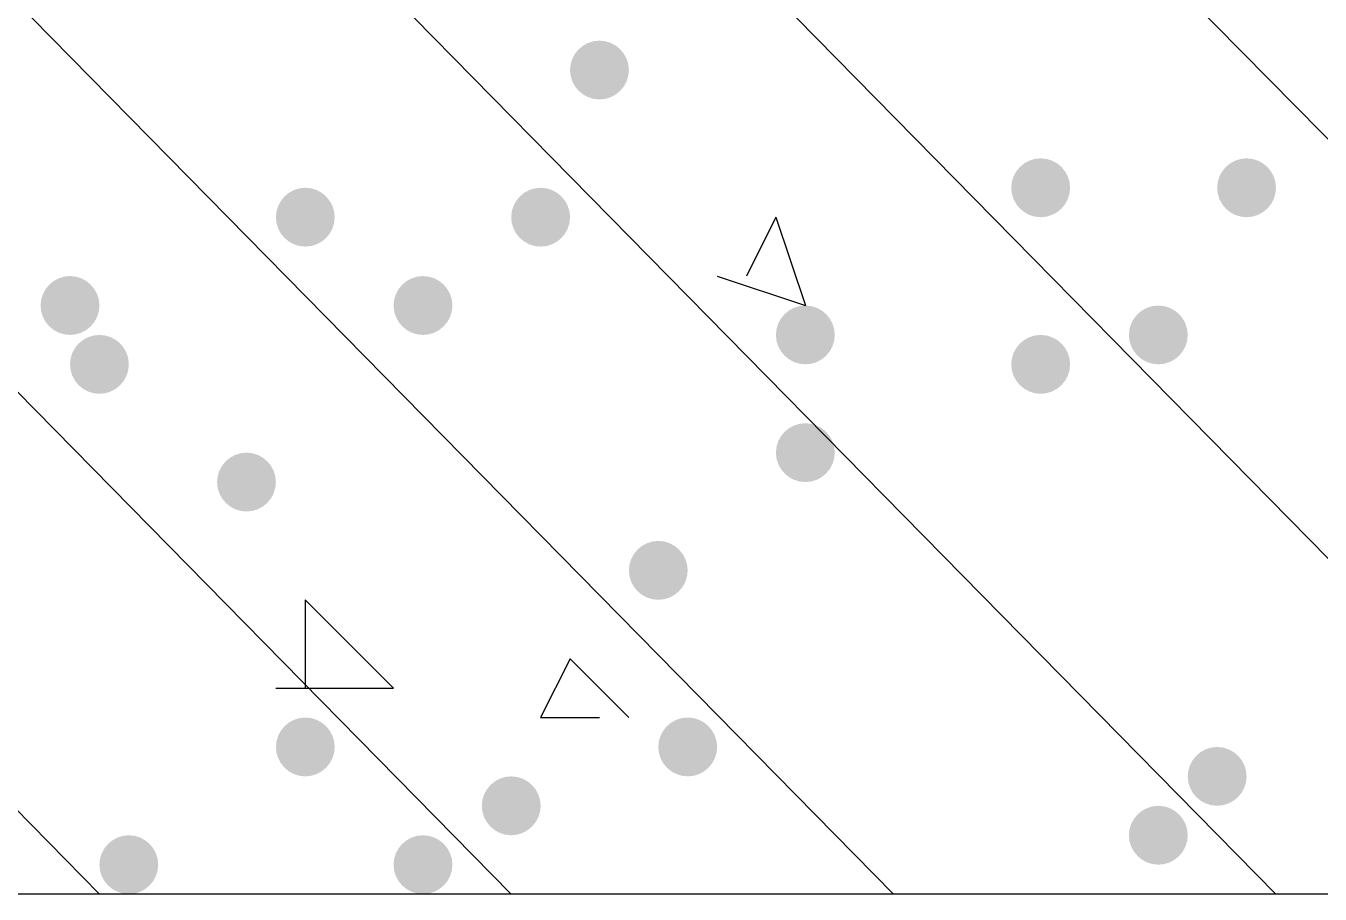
# Model space of a CAD drawing. Header units: inches. Extents: x 11 to 286, y 6 to 196.
# Drawn here: x 105.911 to 107.774, y 51.153 to 52.402 of the extents above; entities that cross this region are included whole.
import ezdxf

# ---------------------------------------------------------------- set-up
doc = ezdxf.new("R2010")
doc.units = ezdxf.units.IN
doc.header["$MEASUREMENT"] = 0
doc.layers.add('PDF_几何图形', color=7, linetype='Continuous')
doc.layers.add('PDF_实体填充', color=7, linetype='Continuous', true_color=0xffffff)

msp = doc.modelspace()

# ---------------------------------------------------------------- hatches: boundary and pattern name
at = {"layer": 'PDF_实体填充', "transparency": 33554559}
h = msp.add_hatch(color=7, dxfattribs=at)
edge = h.paths.add_edge_path(flags=0)
edge.add_spline(control_points=[(106.7788, 52.3381), (106.7788, 52.3148), (106.7597, 52.2958), (106.7364, 52.2958)], knot_values=[0, 0, 0, 0, 1, 1, 1, 1], degree=3, periodic=0)
edge.add_spline(control_points=[(106.7364, 52.2958), (106.7132, 52.2958), (106.6941, 52.3148), (106.6941, 52.3381)], knot_values=[0, 0, 0, 0, 1, 1, 1, 1], degree=3, periodic=0)
edge.add_line((106.6941, 52.3381), (106.6941, 52.3381))
edge.add_spline(control_points=[(106.6941, 52.3381), (106.6941, 52.3614), (106.7132, 52.3804), (106.7364, 52.3804)], knot_values=[0, 0, 0, 0, 1, 1, 1, 1], degree=3, periodic=0)
edge.add_spline(control_points=[(106.7364, 52.3804), (106.7597, 52.3804), (106.7788, 52.3614), (106.7788, 52.3381)], knot_values=[0, 0, 0, 0, 1, 1, 1, 1], degree=3, periodic=0)
edge.add_line((106.7788, 52.3381), (106.7788, 52.3381))
edge.add_line((106.7788, 52.3381), (106.7788, 52.3381))
h = msp.add_hatch(color=7, dxfattribs=at)
edge = h.paths.add_edge_path(flags=0)
edge.add_spline(control_points=[(107.4138, 52.1688), (107.4138, 52.1455), (107.3947, 52.1264), (107.3714, 52.1264)], knot_values=[0, 0, 0, 0, 1, 1, 1, 1], degree=3, periodic=0)
edge.add_spline(control_points=[(107.3714, 52.1264), (107.3482, 52.1264), (107.3291, 52.1455), (107.3291, 52.1688)], knot_values=[0, 0, 0, 0, 1, 1, 1, 1], degree=3, periodic=0)
edge.add_line((107.3291, 52.1688), (107.3291, 52.1688))
edge.add_spline(control_points=[(107.3291, 52.1688), (107.3291, 52.1921), (107.3482, 52.2111), (107.3714, 52.2111)], knot_values=[0, 0, 0, 0, 1, 1, 1, 1], degree=3, periodic=0)
edge.add_spline(control_points=[(107.3714, 52.2111), (107.3947, 52.2111), (107.4138, 52.1921), (107.4138, 52.1688)], knot_values=[0, 0, 0, 0, 1, 1, 1, 1], degree=3, periodic=0)
edge.add_line((107.4138, 52.1688), (107.4138, 52.1688))
edge.add_line((107.4138, 52.1688), (107.4138, 52.1688))
h = msp.add_hatch(color=7, dxfattribs=at)
edge = h.paths.add_edge_path(flags=0)
edge.add_spline(control_points=[(107.7101, 52.1688), (107.7101, 52.1455), (107.6911, 52.1264), (107.6678, 52.1264)], knot_values=[0, 0, 0, 0, 1, 1, 1, 1], degree=3, periodic=0)
edge.add_spline(control_points=[(107.6678, 52.1264), (107.6445, 52.1264), (107.6254, 52.1455), (107.6254, 52.1688)], knot_values=[0, 0, 0, 0, 1, 1, 1, 1], degree=3, periodic=0)
edge.add_line((107.6254, 52.1688), (107.6254, 52.1688))
edge.add_spline(control_points=[(107.6254, 52.1688), (107.6254, 52.1921), (107.6445, 52.2111), (107.6678, 52.2111)], knot_values=[0, 0, 0, 0, 1, 1, 1, 1], degree=3, periodic=0)
edge.add_spline(control_points=[(107.6678, 52.2111), (107.6911, 52.2111), (107.7101, 52.1921), (107.7101, 52.1688)], knot_values=[0, 0, 0, 0, 1, 1, 1, 1], degree=3, periodic=0)
edge.add_line((107.7101, 52.1688), (107.7101, 52.1688))
edge.add_line((107.7101, 52.1688), (107.7101, 52.1688))
h = msp.add_hatch(color=7, dxfattribs=at)
edge = h.paths.add_edge_path(flags=0)
edge.add_spline(control_points=[(106.3554, 52.1264), (106.3554, 52.1032), (106.3364, 52.0841), (106.3131, 52.0841)], knot_values=[0, 0, 0, 0, 1, 1, 1, 1], degree=3, periodic=0)
edge.add_spline(control_points=[(106.3131, 52.0841), (106.2898, 52.0841), (106.2708, 52.1032), (106.2708, 52.1264)], knot_values=[0, 0, 0, 0, 1, 1, 1, 1], degree=3, periodic=0)
edge.add_line((106.2708, 52.1264), (106.2708, 52.1264))
edge.add_spline(control_points=[(106.2708, 52.1264), (106.2708, 52.1497), (106.2898, 52.1688), (106.3131, 52.1688)], knot_values=[0, 0, 0, 0, 1, 1, 1, 1], degree=3, periodic=0)
edge.add_spline(control_points=[(106.3131, 52.1688), (106.3364, 52.1688), (106.3554, 52.1497), (106.3554, 52.1264)], knot_values=[0, 0, 0, 0, 1, 1, 1, 1], degree=3, periodic=0)
edge.add_line((106.3554, 52.1264), (106.3554, 52.1264))
edge.add_line((106.3554, 52.1264), (106.3554, 52.1264))
h = msp.add_hatch(color=7, dxfattribs=at)
edge = h.paths.add_edge_path(flags=0)
edge.add_spline(control_points=[(106.6941, 52.1264), (106.6941, 52.1032), (106.6751, 52.0841), (106.6518, 52.0841)], knot_values=[0, 0, 0, 0, 1, 1, 1, 1], degree=3, periodic=0)
edge.add_spline(control_points=[(106.6518, 52.0841), (106.6285, 52.0841), (106.6094, 52.1032), (106.6094, 52.1264)], knot_values=[0, 0, 0, 0, 1, 1, 1, 1], degree=3, periodic=0)
edge.add_line((106.6094, 52.1264), (106.6094, 52.1264))
edge.add_spline(control_points=[(106.6094, 52.1264), (106.6094, 52.1497), (106.6285, 52.1688), (106.6518, 52.1688)], knot_values=[0, 0, 0, 0, 1, 1, 1, 1], degree=3, periodic=0)
edge.add_spline(control_points=[(106.6518, 52.1688), (106.6751, 52.1688), (106.6941, 52.1497), (106.6941, 52.1264)], knot_values=[0, 0, 0, 0, 1, 1, 1, 1], degree=3, periodic=0)
edge.add_line((106.6941, 52.1264), (106.6941, 52.1264))
edge.add_line((106.6941, 52.1264), (106.6941, 52.1264))
h = msp.add_hatch(color=7, dxfattribs=at)
edge = h.paths.add_edge_path(flags=0)
edge.add_spline(control_points=[(106.0168, 51.9994), (106.0168, 51.9762), (105.9977, 51.9571), (105.9744, 51.9571)], knot_values=[0, 0, 0, 0, 1, 1, 1, 1], degree=3, periodic=0)
edge.add_spline(control_points=[(105.9744, 51.9571), (105.9512, 51.9571), (105.9321, 51.9762), (105.9321, 51.9994)], knot_values=[0, 0, 0, 0, 1, 1, 1, 1], degree=3, periodic=0)
edge.add_line((105.9321, 51.9994), (105.9321, 51.9994))
edge.add_spline(control_points=[(105.9321, 51.9994), (105.9321, 52.0227), (105.9512, 52.0418), (105.9744, 52.0418)], knot_values=[0, 0, 0, 0, 1, 1, 1, 1], degree=3, periodic=0)
edge.add_spline(control_points=[(105.9744, 52.0418), (105.9977, 52.0418), (106.0168, 52.0227), (106.0168, 51.9994)], knot_values=[0, 0, 0, 0, 1, 1, 1, 1], degree=3, periodic=0)
edge.add_line((106.0168, 51.9994), (106.0168, 51.9994))
edge.add_line((106.0168, 51.9994), (106.0168, 51.9994))
h = msp.add_hatch(color=7, dxfattribs=at)
edge = h.paths.add_edge_path(flags=0)
edge.add_spline(control_points=[(106.5248, 51.9994), (106.5248, 51.9762), (106.5057, 51.9571), (106.4824, 51.9571)], knot_values=[0, 0, 0, 0, 1, 1, 1, 1], degree=3, periodic=0)
edge.add_spline(control_points=[(106.4824, 51.9571), (106.4592, 51.9571), (106.4401, 51.9762), (106.4401, 51.9994)], knot_values=[0, 0, 0, 0, 1, 1, 1, 1], degree=3, periodic=0)
edge.add_line((106.4401, 51.9994), (106.4401, 51.9994))
edge.add_spline(control_points=[(106.4401, 51.9994), (106.4401, 52.0227), (106.4592, 52.0418), (106.4824, 52.0418)], knot_values=[0, 0, 0, 0, 1, 1, 1, 1], degree=3, periodic=0)
edge.add_spline(control_points=[(106.4824, 52.0418), (106.5057, 52.0418), (106.5248, 52.0227), (106.5248, 51.9994)], knot_values=[0, 0, 0, 0, 1, 1, 1, 1], degree=3, periodic=0)
edge.add_line((106.5248, 51.9994), (106.5248, 51.9994))
edge.add_line((106.5248, 51.9994), (106.5248, 51.9994))
h = msp.add_hatch(color=7, dxfattribs=at)
edge = h.paths.add_edge_path(flags=0)
edge.add_spline(control_points=[(107.0751, 51.9571), (107.0751, 51.9338), (107.0561, 51.9148), (107.0328, 51.9148)], knot_values=[0, 0, 0, 0, 1, 1, 1, 1], degree=3, periodic=0)
edge.add_spline(control_points=[(107.0328, 51.9148), (107.0095, 51.9148), (106.9904, 51.9338), (106.9904, 51.9571)], knot_values=[0, 0, 0, 0, 1, 1, 1, 1], degree=3, periodic=0)
edge.add_line((106.9904, 51.9571), (106.9904, 51.9571))
edge.add_spline(control_points=[(106.9904, 51.9571), (106.9904, 51.9804), (107.0095, 51.9994), (107.0328, 51.9994)], knot_values=[0, 0, 0, 0, 1, 1, 1, 1], degree=3, periodic=0)
edge.add_spline(control_points=[(107.0328, 51.9994), (107.0561, 51.9994), (107.0751, 51.9804), (107.0751, 51.9571)], knot_values=[0, 0, 0, 0, 1, 1, 1, 1], degree=3, periodic=0)
edge.add_line((107.0751, 51.9571), (107.0751, 51.9571))
edge.add_line((107.0751, 51.9571), (107.0751, 51.9571))
h = msp.add_hatch(color=7, dxfattribs=at)
edge = h.paths.add_edge_path(flags=0)
edge.add_spline(control_points=[(107.5831, 51.9571), (107.5831, 51.9338), (107.5641, 51.9148), (107.5408, 51.9148)], knot_values=[0, 0, 0, 0, 1, 1, 1, 1], degree=3, periodic=0)
edge.add_spline(control_points=[(107.5408, 51.9148), (107.5175, 51.9148), (107.4984, 51.9338), (107.4984, 51.9571)], knot_values=[0, 0, 0, 0, 1, 1, 1, 1], degree=3, periodic=0)
edge.add_line((107.4984, 51.9571), (107.4984, 51.9571))
edge.add_spline(control_points=[(107.4984, 51.9571), (107.4984, 51.9804), (107.5175, 51.9994), (107.5408, 51.9994)], knot_values=[0, 0, 0, 0, 1, 1, 1, 1], degree=3, periodic=0)
edge.add_spline(control_points=[(107.5408, 51.9994), (107.5641, 51.9994), (107.5831, 51.9804), (107.5831, 51.9571)], knot_values=[0, 0, 0, 0, 1, 1, 1, 1], degree=3, periodic=0)
edge.add_line((107.5831, 51.9571), (107.5831, 51.9571))
edge.add_line((107.5831, 51.9571), (107.5831, 51.9571))
h = msp.add_hatch(color=7, dxfattribs=at)
edge = h.paths.add_edge_path(flags=0)
edge.add_spline(control_points=[(106.0591, 51.9148), (106.0591, 51.8915), (106.0401, 51.8724), (106.0168, 51.8724)], knot_values=[0, 0, 0, 0, 1, 1, 1, 1], degree=3, periodic=0)
edge.add_spline(control_points=[(106.0168, 51.8724), (105.9935, 51.8724), (105.9744, 51.8915), (105.9744, 51.9148)], knot_values=[0, 0, 0, 0, 1, 1, 1, 1], degree=3, periodic=0)
edge.add_line((105.9744, 51.9148), (105.9744, 51.9148))
edge.add_spline(control_points=[(105.9744, 51.9148), (105.9744, 51.9381), (105.9935, 51.9571), (106.0168, 51.9571)], knot_values=[0, 0, 0, 0, 1, 1, 1, 1], degree=3, periodic=0)
edge.add_spline(control_points=[(106.0168, 51.9571), (106.0401, 51.9571), (106.0591, 51.9381), (106.0591, 51.9148)], knot_values=[0, 0, 0, 0, 1, 1, 1, 1], degree=3, periodic=0)
edge.add_line((106.0591, 51.9148), (106.0591, 51.9148))
edge.add_line((106.0591, 51.9148), (106.0591, 51.9148))
h = msp.add_hatch(color=7, dxfattribs=at)
edge = h.paths.add_edge_path(flags=0)
edge.add_spline(control_points=[(107.4138, 51.9148), (107.4138, 51.8915), (107.3947, 51.8724), (107.3714, 51.8724)], knot_values=[0, 0, 0, 0, 1, 1, 1, 1], degree=3, periodic=0)
edge.add_spline(control_points=[(107.3714, 51.8724), (107.3482, 51.8724), (107.3291, 51.8915), (107.3291, 51.9148)], knot_values=[0, 0, 0, 0, 1, 1, 1, 1], degree=3, periodic=0)
edge.add_line((107.3291, 51.9148), (107.3291, 51.9148))
edge.add_spline(control_points=[(107.3291, 51.9148), (107.3291, 51.9381), (107.3482, 51.9571), (107.3714, 51.9571)], knot_values=[0, 0, 0, 0, 1, 1, 1, 1], degree=3, periodic=0)
edge.add_spline(control_points=[(107.3714, 51.9571), (107.3947, 51.9571), (107.4138, 51.9381), (107.4138, 51.9148)], knot_values=[0, 0, 0, 0, 1, 1, 1, 1], degree=3, periodic=0)
edge.add_line((107.4138, 51.9148), (107.4138, 51.9148))
edge.add_line((107.4138, 51.9148), (107.4138, 51.9148))
h = msp.add_hatch(color=7, dxfattribs=at)
edge = h.paths.add_edge_path(flags=0)
edge.add_spline(control_points=[(107.0751, 51.7878), (107.0751, 51.7645), (107.0561, 51.7454), (107.0328, 51.7454)], knot_values=[0, 0, 0, 0, 1, 1, 1, 1], degree=3, periodic=0)
edge.add_spline(control_points=[(107.0328, 51.7454), (107.0095, 51.7454), (106.9904, 51.7645), (106.9904, 51.7878)], knot_values=[0, 0, 0, 0, 1, 1, 1, 1], degree=3, periodic=0)
edge.add_line((106.9904, 51.7878), (106.9904, 51.7878))
edge.add_spline(control_points=[(106.9904, 51.7878), (106.9904, 51.8111), (107.0095, 51.8301), (107.0328, 51.8301)], knot_values=[0, 0, 0, 0, 1, 1, 1, 1], degree=3, periodic=0)
edge.add_spline(control_points=[(107.0328, 51.8301), (107.0561, 51.8301), (107.0751, 51.8111), (107.0751, 51.7878)], knot_values=[0, 0, 0, 0, 1, 1, 1, 1], degree=3, periodic=0)
edge.add_line((107.0751, 51.7878), (107.0751, 51.7878))
edge.add_line((107.0751, 51.7878), (107.0751, 51.7878))
h = msp.add_hatch(color=7, dxfattribs=at)
edge = h.paths.add_edge_path(flags=0)
edge.add_spline(control_points=[(106.2708, 51.7454), (106.2708, 51.7222), (106.2517, 51.7031), (106.2284, 51.7031)], knot_values=[0, 0, 0, 0, 1, 1, 1, 1], degree=3, periodic=0)
edge.add_spline(control_points=[(106.2284, 51.7031), (106.2052, 51.7031), (106.1861, 51.7222), (106.1861, 51.7454)], knot_values=[0, 0, 0, 0, 1, 1, 1, 1], degree=3, periodic=0)
edge.add_line((106.1861, 51.7454), (106.1861, 51.7454))
edge.add_spline(control_points=[(106.1861, 51.7454), (106.1861, 51.7687), (106.2052, 51.7878), (106.2284, 51.7878)], knot_values=[0, 0, 0, 0, 1, 1, 1, 1], degree=3, periodic=0)
edge.add_spline(control_points=[(106.2284, 51.7878), (106.2517, 51.7878), (106.2708, 51.7687), (106.2708, 51.7454)], knot_values=[0, 0, 0, 0, 1, 1, 1, 1], degree=3, periodic=0)
edge.add_line((106.2708, 51.7454), (106.2708, 51.7454))
edge.add_line((106.2708, 51.7454), (106.2708, 51.7454))
h = msp.add_hatch(color=7, dxfattribs=at)
edge = h.paths.add_edge_path(flags=0)
edge.add_spline(control_points=[(106.8634, 51.6184), (106.8634, 51.5952), (106.8444, 51.5761), (106.8211, 51.5761)], knot_values=[0, 0, 0, 0, 1, 1, 1, 1], degree=3, periodic=0)
edge.add_spline(control_points=[(106.8211, 51.5761), (106.7978, 51.5761), (106.7788, 51.5952), (106.7788, 51.6184)], knot_values=[0, 0, 0, 0, 1, 1, 1, 1], degree=3, periodic=0)
edge.add_line((106.7788, 51.6184), (106.7788, 51.6184))
edge.add_spline(control_points=[(106.7788, 51.6184), (106.7788, 51.6417), (106.7978, 51.6608), (106.8211, 51.6608)], knot_values=[0, 0, 0, 0, 1, 1, 1, 1], degree=3, periodic=0)
edge.add_spline(control_points=[(106.8211, 51.6608), (106.8444, 51.6608), (106.8634, 51.6417), (106.8634, 51.6184)], knot_values=[0, 0, 0, 0, 1, 1, 1, 1], degree=3, periodic=0)
edge.add_line((106.8634, 51.6184), (106.8634, 51.6184))
edge.add_line((106.8634, 51.6184), (106.8634, 51.6184))
h = msp.add_hatch(color=7, dxfattribs=at)
edge = h.paths.add_edge_path(flags=0)
edge.add_spline(control_points=[(106.3554, 51.3644), (106.3554, 51.3412), (106.3364, 51.3221), (106.3131, 51.3221)], knot_values=[0, 0, 0, 0, 1, 1, 1, 1], degree=3, periodic=0)
edge.add_spline(control_points=[(106.3131, 51.3221), (106.2898, 51.3221), (106.2708, 51.3412), (106.2708, 51.3644)], knot_values=[0, 0, 0, 0, 1, 1, 1, 1], degree=3, periodic=0)
edge.add_line((106.2708, 51.3644), (106.2708, 51.3644))
edge.add_spline(control_points=[(106.2708, 51.3644), (106.2708, 51.3877), (106.2898, 51.4068), (106.3131, 51.4068)], knot_values=[0, 0, 0, 0, 1, 1, 1, 1], degree=3, periodic=0)
edge.add_spline(control_points=[(106.3131, 51.4068), (106.3364, 51.4068), (106.3554, 51.3877), (106.3554, 51.3644)], knot_values=[0, 0, 0, 0, 1, 1, 1, 1], degree=3, periodic=0)
edge.add_line((106.3554, 51.3644), (106.3554, 51.3644))
edge.add_line((106.3554, 51.3644), (106.3554, 51.3644))
h = msp.add_hatch(color=7, dxfattribs=at)
edge = h.paths.add_edge_path(flags=0)
edge.add_spline(control_points=[(106.9058, 51.3644), (106.9058, 51.3412), (106.8867, 51.3221), (106.8634, 51.3221)], knot_values=[0, 0, 0, 0, 1, 1, 1, 1], degree=3, periodic=0)
edge.add_spline(control_points=[(106.8634, 51.3221), (106.8402, 51.3221), (106.8211, 51.3412), (106.8211, 51.3644)], knot_values=[0, 0, 0, 0, 1, 1, 1, 1], degree=3, periodic=0)
edge.add_line((106.8211, 51.3644), (106.8211, 51.3644))
edge.add_spline(control_points=[(106.8211, 51.3644), (106.8211, 51.3877), (106.8402, 51.4068), (106.8634, 51.4068)], knot_values=[0, 0, 0, 0, 1, 1, 1, 1], degree=3, periodic=0)
edge.add_spline(control_points=[(106.8634, 51.4068), (106.8867, 51.4068), (106.9058, 51.3877), (106.9058, 51.3644)], knot_values=[0, 0, 0, 0, 1, 1, 1, 1], degree=3, periodic=0)
edge.add_line((106.9058, 51.3644), (106.9058, 51.3644))
edge.add_line((106.9058, 51.3644), (106.9058, 51.3644))
h = msp.add_hatch(color=7, dxfattribs=at)
edge = h.paths.add_edge_path(flags=0)
edge.add_spline(control_points=[(107.6678, 51.3221), (107.6678, 51.2988), (107.6487, 51.2798), (107.6254, 51.2798)], knot_values=[0, 0, 0, 0, 1, 1, 1, 1], degree=3, periodic=0)
edge.add_spline(control_points=[(107.6254, 51.2798), (107.6022, 51.2798), (107.5831, 51.2988), (107.5831, 51.3221)], knot_values=[0, 0, 0, 0, 1, 1, 1, 1], degree=3, periodic=0)
edge.add_line((107.5831, 51.3221), (107.5831, 51.3221))
edge.add_spline(control_points=[(107.5831, 51.3221), (107.5831, 51.3454), (107.6022, 51.3644), (107.6254, 51.3644)], knot_values=[0, 0, 0, 0, 1, 1, 1, 1], degree=3, periodic=0)
edge.add_spline(control_points=[(107.6254, 51.3644), (107.6487, 51.3644), (107.6678, 51.3454), (107.6678, 51.3221)], knot_values=[0, 0, 0, 0, 1, 1, 1, 1], degree=3, periodic=0)
edge.add_line((107.6678, 51.3221), (107.6678, 51.3221))
edge.add_line((107.6678, 51.3221), (107.6678, 51.3221))
h = msp.add_hatch(color=7, dxfattribs=at)
edge = h.paths.add_edge_path(flags=0)
edge.add_spline(control_points=[(106.6518, 51.2798), (106.6518, 51.2565), (106.6327, 51.2374), (106.6094, 51.2374)], knot_values=[0, 0, 0, 0, 1, 1, 1, 1], degree=3, periodic=0)
edge.add_spline(control_points=[(106.6094, 51.2374), (106.5862, 51.2374), (106.5671, 51.2565), (106.5671, 51.2798)], knot_values=[0, 0, 0, 0, 1, 1, 1, 1], degree=3, periodic=0)
edge.add_line((106.5671, 51.2798), (106.5671, 51.2798))
edge.add_spline(control_points=[(106.5671, 51.2798), (106.5671, 51.3031), (106.5862, 51.3221), (106.6094, 51.3221)], knot_values=[0, 0, 0, 0, 1, 1, 1, 1], degree=3, periodic=0)
edge.add_spline(control_points=[(106.6094, 51.3221), (106.6327, 51.3221), (106.6518, 51.3031), (106.6518, 51.2798)], knot_values=[0, 0, 0, 0, 1, 1, 1, 1], degree=3, periodic=0)
edge.add_line((106.6518, 51.2798), (106.6518, 51.2798))
edge.add_line((106.6518, 51.2798), (106.6518, 51.2798))
h = msp.add_hatch(color=7, dxfattribs=at)
edge = h.paths.add_edge_path(flags=0)
edge.add_spline(control_points=[(107.5831, 51.2374), (107.5831, 51.2142), (107.5641, 51.1951), (107.5408, 51.1951)], knot_values=[0, 0, 0, 0, 1, 1, 1, 1], degree=3, periodic=0)
edge.add_spline(control_points=[(107.5408, 51.1951), (107.5175, 51.1951), (107.4984, 51.2142), (107.4984, 51.2374)], knot_values=[0, 0, 0, 0, 1, 1, 1, 1], degree=3, periodic=0)
edge.add_line((107.4984, 51.2374), (107.4984, 51.2374))
edge.add_spline(control_points=[(107.4984, 51.2374), (107.4984, 51.2607), (107.5175, 51.2798), (107.5408, 51.2798)], knot_values=[0, 0, 0, 0, 1, 1, 1, 1], degree=3, periodic=0)
edge.add_spline(control_points=[(107.5408, 51.2798), (107.5641, 51.2798), (107.5831, 51.2607), (107.5831, 51.2374)], knot_values=[0, 0, 0, 0, 1, 1, 1, 1], degree=3, periodic=0)
edge.add_line((107.5831, 51.2374), (107.5831, 51.2374))
edge.add_line((107.5831, 51.2374), (107.5831, 51.2374))
h = msp.add_hatch(color=7, dxfattribs=at)
edge = h.paths.add_edge_path(flags=0)
edge.add_spline(control_points=[(106.1014, 51.1951), (106.1014, 51.1718), (106.0824, 51.1528), (106.0591, 51.1528)], knot_values=[0, 0, 0, 0, 1, 1, 1, 1], degree=3, periodic=0)
edge.add_spline(control_points=[(106.0591, 51.1528), (106.0358, 51.1528), (106.0168, 51.1718), (106.0168, 51.1951)], knot_values=[0, 0, 0, 0, 1, 1, 1, 1], degree=3, periodic=0)
edge.add_line((106.0168, 51.1951), (106.0168, 51.1951))
edge.add_spline(control_points=[(106.0168, 51.1951), (106.0168, 51.2184), (106.0358, 51.2374), (106.0591, 51.2374)], knot_values=[0, 0, 0, 0, 1, 1, 1, 1], degree=3, periodic=0)
edge.add_spline(control_points=[(106.0591, 51.2374), (106.0824, 51.2374), (106.1014, 51.2184), (106.1014, 51.1951)], knot_values=[0, 0, 0, 0, 1, 1, 1, 1], degree=3, periodic=0)
edge.add_line((106.1014, 51.1951), (106.1014, 51.1951))
edge.add_line((106.1014, 51.1951), (106.1014, 51.1951))
h = msp.add_hatch(color=7, dxfattribs=at)
edge = h.paths.add_edge_path(flags=0)
edge.add_spline(control_points=[(106.5248, 51.1951), (106.5248, 51.1718), (106.5057, 51.1528), (106.4824, 51.1528)], knot_values=[0, 0, 0, 0, 1, 1, 1, 1], degree=3, periodic=0)
edge.add_spline(control_points=[(106.4824, 51.1528), (106.4592, 51.1528), (106.4401, 51.1718), (106.4401, 51.1951)], knot_values=[0, 0, 0, 0, 1, 1, 1, 1], degree=3, periodic=0)
edge.add_line((106.4401, 51.1951), (106.4401, 51.1951))
edge.add_spline(control_points=[(106.4401, 51.1951), (106.4401, 51.2184), (106.4592, 51.2374), (106.4824, 51.2374)], knot_values=[0, 0, 0, 0, 1, 1, 1, 1], degree=3, periodic=0)
edge.add_spline(control_points=[(106.4824, 51.2374), (106.5057, 51.2374), (106.5248, 51.2184), (106.5248, 51.1951)], knot_values=[0, 0, 0, 0, 1, 1, 1, 1], degree=3, periodic=0)
edge.add_line((106.5248, 51.1951), (106.5248, 51.1951))
edge.add_line((106.5248, 51.1951), (106.5248, 51.1951))

# ---------------------------------------------------------------- linework, layer by layer
at = {"layer": 'PDF_几何图形'}
for p, q in [((103.4768, 53.7351), (106.0168, 51.1528)), ((104.0694, 53.7351), (106.6094, 51.1528)), ((104.6198, 53.7351), (107.1598, 51.1528)), ((105.1701, 53.7351), (107.7101, 51.1528)), ((105.7204, 53.7351), (108.2604, 51.1528)), ((106.3131, 53.7351), (108.8531, 51.1528)), ((106.9904, 52.1264), (106.9481, 52.0418)), ((106.9904, 52.1264), (107.0328, 51.9994)), ((106.9058, 52.0418), (107.0328, 51.9994)), ((106.3131, 51.5761), (106.4401, 51.4491)), ((106.3131, 51.5761), (106.3131, 51.4491)), ((106.6941, 51.4914), (106.6518, 51.4068)), ((106.6941, 51.4914), (106.7788, 51.4068)), ((106.2708, 51.4491), (106.4401, 51.4491)), ((106.6518, 51.4068), (106.7364, 51.4068)), ((176.9251, 51.1528), (70.4568, 51.1528))]:
    msp.add_line(p, q, dxfattribs=at)

doc.saveas('drawing.dxf')
